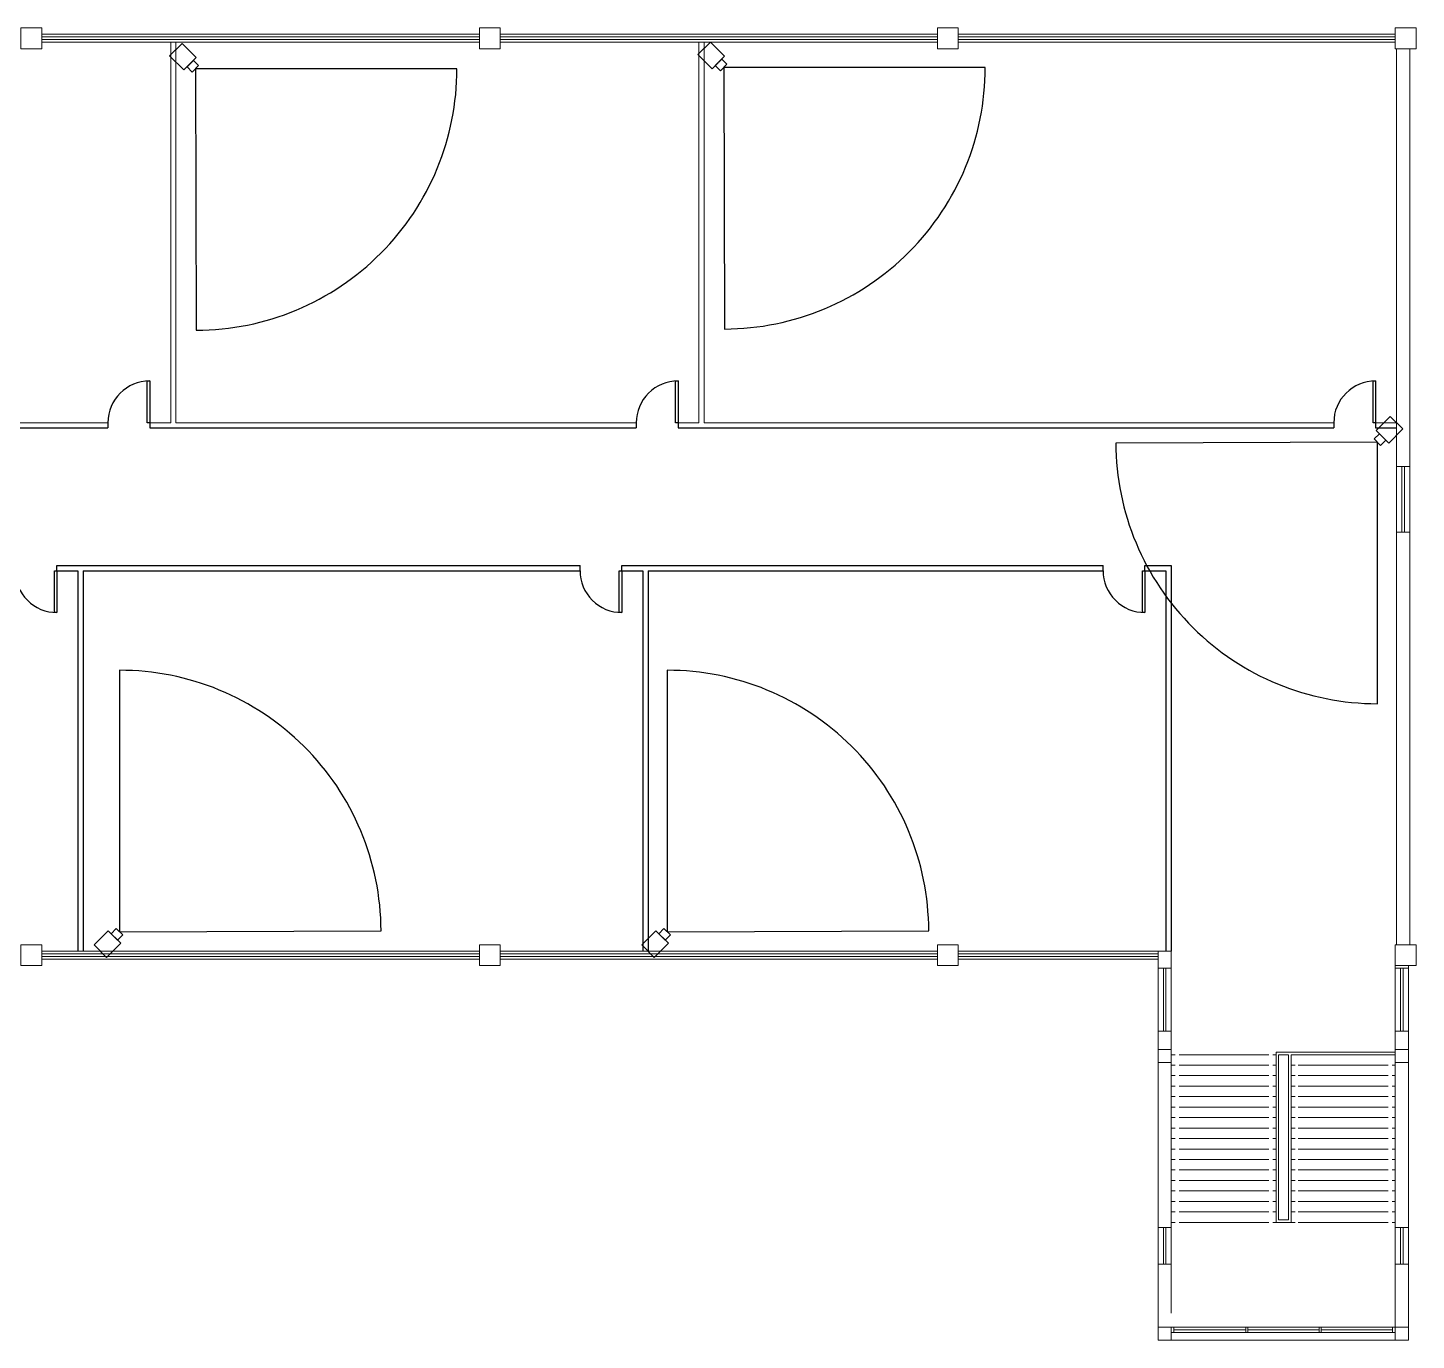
# Model space of a CAD drawing. Header units: millimetres. Extents: x 10.1 to 89.3, y 2.6 to 32.6.
# Drawn here: x 62.75 to 89.3, y 2.61 to 27.71 of the extents above; entities that cross this region are included whole.
import ezdxf

# ---------------------------------------------------------------- set-up
doc = ezdxf.new("R2010")
doc.units = ezdxf.units.MM
doc.layers.add('cameras', color=7, linetype='Continuous')

msp = doc.modelspace()

# ---------------------------------------------------------------- linework, layer by layer
for p, q in [((54.986, 20.056), (64.286, 20.056)), ((64.286, 20.156), (64.286, 20.056)), ((65.086, 20.156), (65.086, 20.056)), ((65.086, 20.056), (74.386, 20.056)), ((74.386, 20.156), (74.386, 20.056)), ((75.186, 20.156), (75.186, 20.056)), ((75.186, 20.056), (87.722, 20.056)), ((87.722, 20.156), (87.722, 20.056)), ((88.522, 20.156), (88.522, 20.056)), ((88.522, 20.056), (88.922, 20.056)), ((63.312, 17.326), (63.312, 17.426)), ((63.312, 17.426), (73.312, 17.426)), ((63.312, 17.326), (63.312, 17.426)), ((63.312, 17.326), (63.712, 17.326)), ((63.712, 17.326), (63.712, 10.049)), ((63.812, 17.326), (63.812, 10.049)), ((63.812, 17.326), (73.312, 17.326)), ((73.312, 17.326), (73.312, 17.426)), ((74.112, 17.326), (74.112, 17.426)), ((74.112, 17.426), (83.312, 17.426)), ((74.112, 17.326), (74.512, 17.326)), ((74.512, 17.326), (74.512, 10.049)), ((74.612, 17.326), (74.612, 10.049)), ((74.612, 17.326), (83.312, 17.326)), ((83.312, 17.326), (83.312, 17.426)), ((84.112, 17.326), (84.112, 17.426)), ((84.112, 17.426), (84.612, 17.426)), ((84.112, 17.326), (84.512, 17.326)), ((84.512, 17.326), (84.512, 10.049)), ((84.612, 17.426), (84.612, 10.049))]:
    msp.add_line(p, q)
at = {"color": 7, "lineweight": 0}
for points in [[(62.62, 27.308), (63.021, 27.308), (63.021, 27.709), (62.62, 27.709), (62.62, 27.308), (62.62, 27.308)], [(71.388, 27.308), (71.788, 27.308), (71.788, 27.709), (71.388, 27.709), (71.388, 27.308), (71.388, 27.308)], [(80.143, 27.308), (80.543, 27.308), (80.543, 27.709), (80.143, 27.709), (80.143, 27.308), (80.143, 27.308)], [(88.897, 27.308), (89.298, 27.308), (89.298, 27.709), (88.897, 27.709), (88.897, 27.308), (88.897, 27.308)], [(55.486, 27.434), (55.486, 20.156), (64.286, 20.156)], [(63.021, 27.584), (71.388, 27.584)], [(63.021, 27.534), (71.388, 27.534)], [(63.021, 27.484), (71.388, 27.484)], [(63.021, 27.434), (71.388, 27.434)], [(65.086, 20.156), (65.486, 20.156), (65.486, 27.434)], [(65.586, 27.434), (65.586, 20.156), (74.386, 20.156)], [(71.788, 27.584), (80.143, 27.584)], [(71.788, 27.534), (80.143, 27.534)], [(71.788, 27.484), (80.143, 27.484)], [(71.788, 27.434), (80.143, 27.434)], [(75.186, 20.156), (75.586, 20.156), (75.586, 27.434)], [(75.686, 27.434), (75.686, 20.156), (87.722, 20.156)], [(80.543, 27.584), (88.897, 27.584)], [(80.543, 27.534), (88.897, 27.534)], [(80.543, 27.484), (88.897, 27.484)], [(80.543, 27.434), (88.897, 27.434)], [(88.922, 27.308), (88.922, 20.044), (88.922, 10.174)], [(89.173, 27.308), (89.173, 20.044), (89.173, 10.174)], [(88.522, 20.156), (88.922, 20.156)], [(89.173, 18.065), (88.922, 18.065), (88.922, 19.317), (89.173, 19.317), (89.173, 18.065), (89.173, 18.065)], [(89.023, 19.317), (89.023, 18.065)], [(89.073, 19.317), (89.073, 18.065)], [(62.62, 9.773), (63.021, 9.773), (63.021, 10.174), (62.62, 10.174), (62.62, 9.773), (62.62, 9.773)], [(71.388, 9.773), (71.788, 9.773), (71.788, 10.174), (71.388, 10.174), (71.388, 9.773), (71.388, 9.773)], [(80.143, 9.773), (80.543, 9.773), (80.543, 10.174), (80.143, 10.174), (80.143, 9.773), (80.143, 9.773)], [(88.897, 9.773), (89.298, 9.773), (89.298, 10.174), (88.897, 10.174), (88.897, 9.773), (88.897, 9.773)], [(63.021, 10.049), (71.388, 10.049)], [(63.021, 9.999), (71.388, 9.999)], [(63.021, 9.949), (71.388, 9.949)], [(63.021, 9.899), (71.388, 9.899)], [(71.788, 10.049), (80.143, 10.049)], [(71.788, 9.999), (80.143, 9.999)], [(71.788, 9.949), (80.143, 9.949)], [(71.788, 9.899), (80.143, 9.899)], [(80.543, 10.049), (84.363, 10.049)], [(80.543, 9.999), (84.363, 9.999)], [(80.543, 9.949), (84.363, 9.949)], [(80.543, 9.899), (84.363, 9.899)], [(84.363, 2.86), (84.363, 10.049)], [(84.363, 9.999), (84.363, 10.049)], [(84.363, 10.049), (84.612, 10.049)], [(84.612, 10.043), (84.612, 3.129)], [(84.363, 9.723), (84.614, 9.723)], [(84.464, 9.723), (84.464, 8.521)], [(84.514, 9.723), (84.514, 8.521)], [(88.897, 9.773), (88.897, 2.86)], [(88.897, 9.723), (89.148, 9.723)], [(88.998, 9.723), (88.998, 8.521)], [(89.048, 9.723), (89.048, 8.521)], [(89.148, 9.773), (89.148, 2.86)], [(84.363, 8.521), (84.614, 8.521)], [(88.897, 8.521), (89.148, 8.521)], [(84.614, 7.92), (84.614, 8.17), (84.363, 8.17), (84.363, 7.92), (84.614, 7.92), (84.614, 7.92)], [(84.614, 8.07), (84.689, 8.07)], [(84.764, 8.07), (86.48, 8.07)], [(86.555, 8.07), (86.618, 8.07)], [(86.618, 8.12), (88.897, 8.12)], [(86.618, 4.864), (86.618, 8.12)], [(86.668, 4.914), (86.668, 8.07)], [(86.668, 8.07), (86.856, 8.07)], [(86.856, 8.07), (86.856, 4.914)], [(86.906, 8.07), (88.897, 8.07)], [(86.906, 8.07), (86.906, 4.864)], [(89.148, 7.92), (89.148, 8.17), (88.897, 8.17), (88.897, 7.92), (89.148, 7.92), (89.148, 7.92)], [(84.614, 7.87), (84.689, 7.87)], [(84.764, 7.87), (86.48, 7.87)], [(86.555, 7.87), (86.618, 7.87)], [(86.906, 7.87), (86.981, 7.87)], [(87.044, 7.87), (88.76, 7.87)], [(88.835, 7.87), (88.897, 7.87)], [(84.614, 7.669), (84.689, 7.669)], [(84.614, 7.469), (84.689, 7.469)], [(84.764, 7.669), (86.48, 7.669)], [(84.764, 7.469), (86.48, 7.469)], [(86.555, 7.669), (86.618, 7.669)], [(86.555, 7.469), (86.618, 7.469)], [(86.906, 7.669), (86.981, 7.669)], [(86.906, 7.469), (86.981, 7.469)], [(87.044, 7.669), (88.76, 7.669)], [(87.044, 7.469), (88.76, 7.469)], [(88.835, 7.669), (88.897, 7.669)], [(88.835, 7.469), (88.897, 7.469)], [(84.614, 7.268), (84.689, 7.268)], [(84.764, 7.268), (86.48, 7.268)], [(86.555, 7.268), (86.618, 7.268)], [(86.906, 7.268), (86.981, 7.268)], [(87.044, 7.268), (88.76, 7.268)], [(88.835, 7.268), (88.897, 7.268)], [(84.614, 7.068), (84.689, 7.068)], [(84.764, 7.068), (86.48, 7.068)], [(86.555, 7.068), (86.618, 7.068)], [(86.906, 7.068), (86.981, 7.068)], [(87.044, 7.068), (88.76, 7.068)], [(88.835, 7.068), (88.897, 7.068)], [(84.614, 6.868), (84.689, 6.868)], [(84.614, 6.667), (84.689, 6.667)], [(84.764, 6.868), (86.48, 6.868)], [(84.764, 6.667), (86.48, 6.667)], [(86.555, 6.868), (86.618, 6.868)], [(86.555, 6.667), (86.618, 6.667)], [(86.906, 6.868), (86.981, 6.868)], [(86.906, 6.667), (86.981, 6.667)], [(87.044, 6.868), (88.76, 6.868)], [(87.044, 6.667), (88.76, 6.667)], [(88.835, 6.868), (88.897, 6.868)], [(88.835, 6.667), (88.897, 6.667)], [(84.614, 6.467), (84.689, 6.467)], [(84.764, 6.467), (86.48, 6.467)], [(86.555, 6.467), (86.618, 6.467)], [(86.906, 6.467), (86.981, 6.467)], [(87.044, 6.467), (88.76, 6.467)], [(88.835, 6.467), (88.897, 6.467)], [(84.614, 6.266), (84.689, 6.266)], [(84.764, 6.266), (86.48, 6.266)], [(86.555, 6.266), (86.618, 6.266)], [(86.906, 6.266), (86.981, 6.266)], [(87.044, 6.266), (88.76, 6.266)], [(88.835, 6.266), (88.897, 6.266)], [(84.614, 6.066), (84.689, 6.066)], [(84.614, 5.866), (84.689, 5.866)], [(84.764, 6.066), (86.48, 6.066)], [(84.764, 5.866), (86.48, 5.866)], [(86.555, 6.066), (86.618, 6.066)], [(86.555, 5.866), (86.618, 5.866)], [(86.906, 6.066), (86.981, 6.066)], [(86.906, 5.866), (86.981, 5.866)], [(87.044, 6.066), (88.76, 6.066)], [(87.044, 5.866), (88.76, 5.866)], [(88.835, 6.066), (88.897, 6.066)], [(88.835, 5.866), (88.897, 5.866)], [(84.614, 5.665), (84.689, 5.665)], [(84.764, 5.665), (86.48, 5.665)], [(86.555, 5.665), (86.618, 5.665)], [(86.906, 5.665), (86.981, 5.665)], [(87.044, 5.665), (88.76, 5.665)], [(88.835, 5.665), (88.897, 5.665)], [(84.614, 5.465), (84.689, 5.465)], [(84.764, 5.465), (86.48, 5.465)], [(86.555, 5.465), (86.618, 5.465)], [(86.906, 5.465), (86.981, 5.465)], [(87.044, 5.465), (88.76, 5.465)], [(88.835, 5.465), (88.897, 5.465)], [(84.614, 5.264), (84.689, 5.264)], [(84.614, 5.064), (84.689, 5.064)], [(84.764, 5.264), (86.48, 5.264)], [(84.764, 5.064), (86.48, 5.064)], [(86.555, 5.264), (86.618, 5.264)], [(86.555, 5.064), (86.618, 5.064)], [(86.906, 5.264), (86.981, 5.264)], [(86.906, 5.064), (86.981, 5.064)], [(87.044, 5.264), (88.76, 5.264)], [(87.044, 5.064), (88.76, 5.064)], [(88.835, 5.264), (88.897, 5.264)], [(88.835, 5.064), (88.897, 5.064)], [(84.614, 4.864), (84.689, 4.864)], [(84.764, 4.864), (86.48, 4.864)], [(86.555, 4.864), (86.981, 4.864)], [(86.668, 4.914), (86.856, 4.914)], [(87.044, 4.864), (88.76, 4.864)], [(88.835, 4.864), (88.897, 4.864)], [(84.363, 4.763), (84.614, 4.763)], [(84.464, 4.763), (84.464, 4.062)], [(84.514, 4.763), (84.514, 4.062)], [(88.897, 4.763), (89.148, 4.763)], [(88.998, 4.763), (88.998, 4.062)], [(89.048, 4.763), (89.048, 4.062)], [(84.363, 4.062), (84.614, 4.062)], [(88.897, 4.062), (89.148, 4.062)], [(84.614, 2.609), (84.614, 2.86), (84.363, 2.86), (84.363, 2.609), (84.614, 2.609), (84.614, 2.609)], [(84.363, 2.609), (84.363, 2.86), (84.614, 2.86), (84.614, 2.609), (84.363, 2.609), (84.363, 2.609)], [(84.614, 2.86), (88.897, 2.86)], [(84.614, 2.76), (88.897, 2.76)], [(84.664, 2.86), (84.664, 2.76)], [(84.664, 2.81), (86.042, 2.81)], [(86.042, 2.76), (86.042, 2.86)], [(86.079, 2.86), (86.079, 2.76)], [(86.079, 2.81), (87.445, 2.81)], [(87.445, 2.76), (87.445, 2.86)], [(87.482, 2.86), (87.482, 2.76)], [(87.482, 2.81), (88.847, 2.81)], [(88.847, 2.86), (88.847, 2.76)], [(88.897, 2.81), (88.897, 2.86)], [(89.148, 2.609), (89.148, 2.86), (88.897, 2.86), (88.897, 2.609), (89.148, 2.609), (89.148, 2.609)], [(88.897, 2.609), (84.614, 2.609)]]:
    msp.add_lwpolyline(points, dxfattribs=at)
for points in [[(65.086, 20.956), (65.086, 20.156), (65.036, 20.156), (65.037, 20.956), (65.086, 20.956)], [(75.186, 20.956), (75.186, 20.156), (75.136, 20.156), (75.137, 20.956), (75.186, 20.956)], [(88.522, 20.956), (88.522, 20.156), (88.472, 20.156), (88.473, 20.956), (88.522, 20.956)], [(63.312, 17.326), (63.312, 16.526), (63.262, 16.526), (63.263, 17.326), (63.312, 17.326)], [(74.112, 17.326), (74.112, 16.526), (74.062, 16.526), (74.063, 17.326), (74.112, 17.326)], [(84.112, 17.326), (84.112, 16.526), (84.062, 16.526), (84.063, 17.326), (84.112, 17.326)]]:
    msp.add_lwpolyline(points)
for centre, start, end in [((65.086, 20.156), 90, 180), ((75.186, 20.156), 90, 180.0454), ((88.522, 20.156), 90, 180), ((63.312, 17.326), 179.9971, 270), ((74.112, 17.326), 179.9971, 270), ((84.112, 17.326), 179.9971, 270)]:
    msp.add_arc(centre, 0.8, start, end)
at = {"layer": 'cameras', "color": 2}
for p, q in [((70.959, 26.924), (65.959, 26.924)), ((65.959, 26.924), (65.974, 21.924)), ((81.059, 26.948), (76.059, 26.948)), ((76.059, 26.948), (76.074, 21.948)), ((64.508, 15.422), (64.508, 10.422)), ((74.979, 15.422), (74.979, 10.422)), ((64.508, 10.422), (69.508, 10.437)), ((74.979, 10.422), (79.979, 10.437))]:
    msp.add_line(p, q, dxfattribs=at)
at = {"layer": 'cameras'}
for points in [[(65.466, 27.172), (65.737, 26.902), (65.976, 27.141), (65.706, 27.411)], [(75.566, 27.196), (75.837, 26.925), (76.076, 27.164), (75.806, 27.435)], [(65.921, 27.086), (66.021, 26.986), (65.897, 26.863), (65.798, 26.962)], [(76.021, 27.109), (76.121, 27.01), (75.997, 26.886), (75.898, 26.986)], [(88.803, 20.276), (88.532, 20.005), (88.772, 19.766), (89.042, 20.037)], [(88.716, 19.821), (88.617, 19.722), (88.494, 19.845), (88.593, 19.945)], [(64.26, 9.929), (64.531, 10.2), (64.291, 10.439), (64.021, 10.169)], [(64.346, 10.384), (64.446, 10.484), (64.569, 10.36), (64.47, 10.261)], [(74.731, 9.929), (75.002, 10.2), (74.763, 10.439), (74.492, 10.169)], [(74.818, 10.384), (74.917, 10.484), (75.041, 10.36), (74.941, 10.261)]]:
    msp.add_lwpolyline(points, close=True, dxfattribs=at)
at = {"layer": 'cameras', "color": 30}
msp.add_lwpolyline([(88.555, 19.783), (83.555, 19.768, 0.198912), (85.03, 16.237, 0.198116), (88.555, 14.783)], format="xyb", close=True, dxfattribs=at)
at = {"layer": 'cameras', "color": 2}
for centre, start, end in [((65.959, 26.924), 315.1755, 0), ((76.059, 26.948), 315.1755, 0), ((65.959, 26.924), 270.1755, 315.1755), ((76.059, 26.948), 270.1755, 315.1755), ((64.508, 10.422), 45.1755, 90), ((74.979, 10.422), 45.1755, 90), ((64.508, 10.422), 0.1755, 45.1755), ((74.979, 10.422), 0.1755, 45.1755)]:
    msp.add_arc(centre, 5, start, end, dxfattribs=at)

doc.saveas('drawing.dxf')
